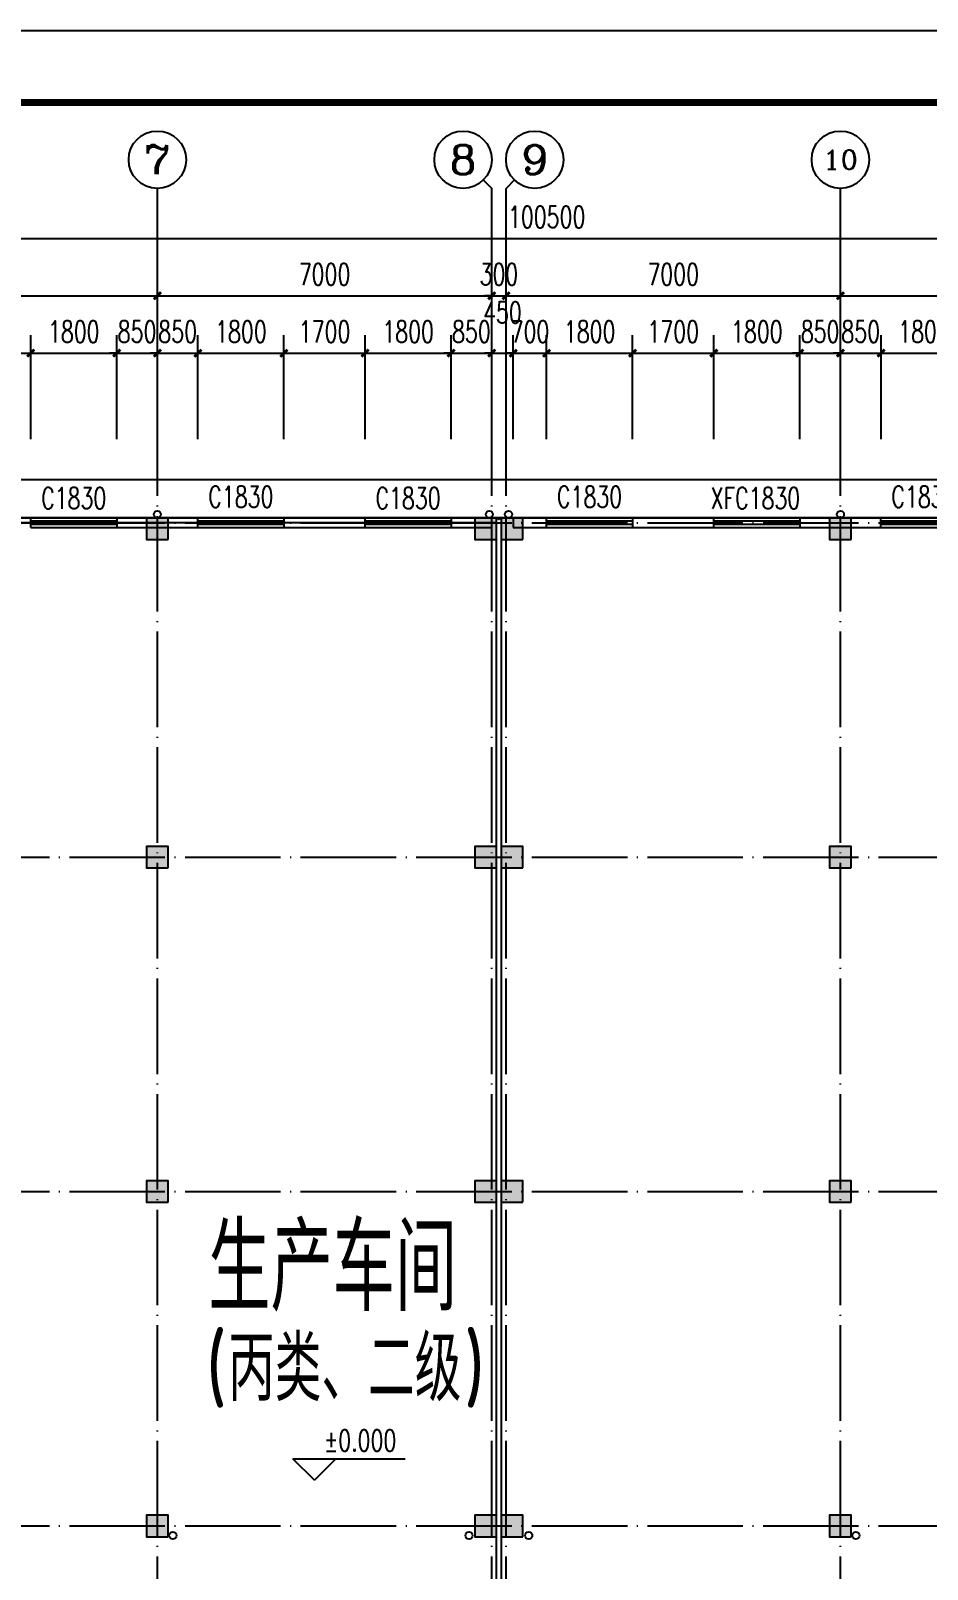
# Model space of a CAD drawing. Extents: x -4747 to 1060961, y -766984 to 396631.
# Drawn here: x 517895 to 536663, y 13431 to 45636 of the extents above; entities that cross this region are included whole.
import ezdxf
from ezdxf.enums import TextEntityAlignment as Align

# ---------------------------------------------------------------- set-up
doc = ezdxf.new("R2010")
doc.units = 0
doc.header["$LTSCALE"] = 1000
doc.header["$MEASUREMENT"] = 0
doc.linetypes.add('DOTE', pattern=[2.42, 2, -0.2, 0.02, -0.2])
doc.layers.get('0').update_dxf_attribs({"linetype": 'CONTINUOUS'})
doc.layers.get('DEFPOINTS').update_dxf_attribs({"linetype": 'CONTINUOUS'})
for name, color, linetype in [('AXIS', 3, 'CONTINUOUS'), ('AXIS_TEXT', 7, 'CONTINUOUS'), ('DIM_ELEV', 3, 'CONTINUOUS'), ('DOTE', 1, 'DOTE'), ('PUB_DIM', 3, 'CONTINUOUS'), ('PUB_TEXT', 7, 'CONTINUOUS'), ('PUB_TITLE', 4, 'CONTINUOUS'), ('WALL', 6, 'CONTINUOUS'), ('WINDOW', 4, 'CONTINUOUS'), ('WINDOW_TEXT', 7, 'CONTINUOUS'), ('剖面填充', 147, 'CONTINUOUS'), ('屋面', 4, 'CONTINUOUS'), ('平面线条', 2, 'CONTINUOUS'), ('散水', 2, 'CONTINUOUS'), ('柱', 2, 'CONTINUOUS'), ('柱涂实', 54, 'CONTINUOUS'), ('立面轮廓线', 3, 'CONTINUOUS'), ('雨水管', 2, 'CONTINUOUS'), ('面积计算', 7, 'CONTINUOUS')]:
    doc.layers.add(name, color=color, linetype=linetype)
doc.styles.add('_TCH_AXIS', font='COMPLEX', dxfattribs={"bigfont": 'GBCBIG'})
doc.styles.add('_TCH_DIM', font='SIMPLEX', dxfattribs={"bigfont": 'GBCBIG'})
doc.styles.add('_TCH_WINDOW', font='SIMPLEX', dxfattribs={"height": 3.5, "bigfont": 'GBCBIG'})
doc.styles.add('COMPLEX', font='complex_.ttf')
doc.styles.add('DIM_FONT', font='SIMPLEX', dxfattribs={"width": 0.7, "bigfont": 'GBCBIG'})
doc.styles.get("Standard").update_dxf_attribs({"font": 'gbenor.shx', "bigfont": 'gbcbig.shx'})
doc.dimstyles.new('DIMN150', dxfattribs={"dimscale": 1.5, "dimtxt": 300, "dimasz": 100, "dimexe": 250, "dimexo": 300, "dimgap": 150, "dimtad": 1, "dimdec": 0, "dimzin": 0, "dimtxsty": 'DIM_FONT', "dimblk": 'ARCHTICK', "dimcen": 0.09, "dimclrt": 7, "dimazin": 3, "dimtfac": 1, "dimtdec": 0, "dimtix": 1, "dimtmove": 0, "dimatfit": 3, "dimtolj": 1, "dimtzin": 0})

# ---------------------------------------------------------------- blocks, each defined once
blk = doc.blocks.new('A$C22EA1380')
at = {"layer": '柱涂实'}
for points in [[(42325, 41750), (42325, 42200), (41875, 42200), (41875, 41750)], [(49200, 41750), (49200, 42200), (48750, 42200), (48750, 41750)], [(49750, 41750), (49750, 42200), (49300, 42200), (49300, 41750)], [(56625, 41750), (56625, 42200), (56175, 42200), (56175, 41750)], [(42325, 34875), (42325, 35325), (41875, 35325), (41875, 34875)], [(49200, 34875), (49200, 35325), (48750, 35325), (48750, 34875)], [(49750, 34875), (49750, 35325), (49300, 35325), (49300, 34875)], [(56625, 34875), (56625, 35325), (56175, 35325), (56175, 34875)], [(42325, 27875), (42325, 28325), (41875, 28325), (41875, 27875)], [(49200, 27875), (49200, 28325), (48750, 28325), (48750, 27875)], [(49750, 27875), (49750, 28325), (49300, 28325), (49300, 27875)], [(56625, 27875), (56625, 28325), (56175, 28325), (56175, 27875)], [(42325, 20875), (42325, 21325), (41875, 21325), (41875, 20875)], [(49200, 20875), (49200, 21325), (48750, 21325), (48750, 20875)], [(49750, 20875), (49750, 21325), (49300, 21325), (49300, 20875)], [(56625, 20875), (56625, 21325), (56175, 21325), (56175, 20875)]]:
    blk.add_hatch(color=256, dxfattribs=at).paths.add_polyline_path(points)
at = {"layer": '柱'}
for points in [[(42325, 41750), (42325, 42200), (41875, 42200), (41875, 41750)], [(49200, 41750), (49200, 42200), (48750, 42200), (48750, 41750)], [(49750, 41750), (49750, 42200), (49300, 42200), (49300, 41750)], [(56625, 41750), (56625, 42200), (56175, 42200), (56175, 41750)], [(42325, 34875), (42325, 35325), (41875, 35325), (41875, 34875)], [(49200, 34875), (49200, 35325), (48750, 35325), (48750, 34875)], [(49750, 34875), (49750, 35325), (49300, 35325), (49300, 34875)], [(56625, 34875), (56625, 35325), (56175, 35325), (56175, 34875)], [(42325, 27875), (42325, 28325), (41875, 28325), (41875, 27875)], [(49200, 27875), (49200, 28325), (48750, 28325), (48750, 27875)], [(49750, 27875), (49750, 28325), (49300, 28325), (49300, 27875)], [(56625, 27875), (56625, 28325), (56175, 28325), (56175, 27875)], [(42325, 20875), (42325, 21325), (41875, 21325), (41875, 20875)], [(49200, 20875), (49200, 21325), (48750, 21325), (48750, 20875)], [(49750, 20875), (49750, 21325), (49300, 21325), (49300, 20875)], [(56625, 20875), (56625, 21325), (56175, 21325), (56175, 20875)]]:
    blk.add_lwpolyline(points, close=True, dxfattribs=at)
at = {"layer": '柱涂实', "linetype": 'CONTINUOUS'}
for points in [[(42325, 41750), (42325, 42200), (41875, 42200), (41875, 41750)], [(49200, 41750), (49200, 42200), (48750, 42200), (48750, 41750)], [(49750, 41750), (49750, 42200), (49300, 42200), (49300, 41750)], [(56625, 41750), (56625, 42200), (56175, 42200), (56175, 41750)], [(42325, 34875), (42325, 35325), (41875, 35325), (41875, 34875)], [(49200, 34875), (49200, 35325), (48750, 35325), (48750, 34875)], [(49750, 34875), (49750, 35325), (49300, 35325), (49300, 34875)], [(56625, 34875), (56625, 35325), (56175, 35325), (56175, 34875)], [(42325, 27875), (42325, 28325), (41875, 28325), (41875, 27875)], [(49200, 27875), (49200, 28325), (48750, 28325), (48750, 27875)], [(49750, 27875), (49750, 28325), (49300, 28325), (49300, 27875)], [(56625, 27875), (56625, 28325), (56175, 28325), (56175, 27875)], [(42325, 20875), (42325, 21325), (41875, 21325), (41875, 20875)], [(49200, 20875), (49200, 21325), (48750, 21325), (48750, 20875)], [(49750, 20875), (49750, 21325), (49300, 21325), (49300, 20875)], [(56625, 20875), (56625, 21325), (56175, 21325), (56175, 20875)]]:
    blk.add_lwpolyline(points, close=True, dxfattribs=at)
blk = doc.blocks.new('_ARCHTICK')
at = {"color": 0, "linetype": 'BYBLOCK', "const_width": 0.4}
blk.add_lwpolyline([(-0.5, -0.5), (0.5, 0.5)], dxfattribs=at)
blk = doc.blocks.new('*D1388')
at = {"layer": 'DEFPOINTS', "color": 0}
for p in [(517895, 38887), (516195, 36637), (517895, 36637)]:
    blk.add_point(p, dxfattribs=at)
at = {"layer": 'PUB_DIM', "color": 0}
for p, q in [((516195, 37087), (516195, 39262)), ((517895, 37087), (517895, 39262)), ((516195, 38887), (517895, 38887))]:
    blk.add_line(p, q, dxfattribs=at)
at = {"layer": 'PUB_DIM', "color": 0, "xscale": 150, "yscale": 150, "zscale": 150, "rotation": 180}
blk.add_blockref('_ARCHTICK', (516195, 38887), dxfattribs=at)
at = {"layer": 'PUB_DIM', "color": 0, "xscale": 150, "yscale": 150, "zscale": 150}
blk.add_blockref('_ARCHTICK', (517895, 38887), dxfattribs=at)
at = {"layer": 'PUB_DIM', "color": 7, "insert": (517045, 39337), "char_height": 450, "attachment_point": 5, "style": 'DIM_FONT'}
blk.add_mtext('\\A1;1700', dxfattribs=at)
blk = doc.blocks.new('*D1389')
at = {"layer": 'DEFPOINTS', "color": 0}
for p in [(519695, 38887), (517895, 36637), (519695, 36637)]:
    blk.add_point(p, dxfattribs=at)
at = {"layer": 'PUB_DIM', "color": 0}
for p, q in [((517895, 37087), (517895, 39262)), ((519695, 37087), (519695, 39262)), ((517895, 38887), (519695, 38887))]:
    blk.add_line(p, q, dxfattribs=at)
at = {"layer": 'PUB_DIM', "color": 0, "xscale": 150, "yscale": 150, "zscale": 150, "rotation": 180}
blk.add_blockref('_ARCHTICK', (517895, 38887), dxfattribs=at)
at = {"layer": 'PUB_DIM', "color": 0, "xscale": 150, "yscale": 150, "zscale": 150}
blk.add_blockref('_ARCHTICK', (519695, 38887), dxfattribs=at)
at = {"layer": 'PUB_DIM', "color": 7, "insert": (518795, 39337), "char_height": 450, "attachment_point": 5, "style": 'DIM_FONT'}
blk.add_mtext('\\A1;1800', dxfattribs=at)
blk = doc.blocks.new('*D1390')
at = {"layer": 'DEFPOINTS', "color": 0}
for p in [(520545, 38887), (519695, 36637), (520545, 36637)]:
    blk.add_point(p, dxfattribs=at)
at = {"layer": 'PUB_DIM', "color": 0}
for p, q in [((519695, 37087), (519695, 39262)), ((520545, 37087), (520545, 39262)), ((519695, 38887), (519545, 38887)), ((519695, 38887), (520545, 38887)), ((520545, 38887), (520695, 38887))]:
    blk.add_line(p, q, dxfattribs=at)
at = {"layer": 'PUB_DIM', "color": 0, "xscale": 150, "yscale": 150, "zscale": 150}
blk.add_blockref('_ARCHTICK', (519695, 38887), dxfattribs=at)
at = {"layer": 'PUB_DIM', "color": 0, "xscale": 150, "yscale": 150, "zscale": 150, "rotation": 180}
blk.add_blockref('_ARCHTICK', (520545, 38887), dxfattribs=at)
at = {"layer": 'PUB_DIM', "color": 7, "insert": (520120, 39337), "char_height": 450, "attachment_point": 5, "style": 'DIM_FONT'}
blk.add_mtext('\\A1;850', dxfattribs=at)
blk = doc.blocks.new('*D1391')
at = {"layer": 'DEFPOINTS', "color": 0}
for p in [(521395, 38887), (520545, 36637), (521395, 36637)]:
    blk.add_point(p, dxfattribs=at)
at = {"layer": 'PUB_DIM', "color": 0}
for p, q in [((520545, 37087), (520545, 39262)), ((521395, 37087), (521395, 39262)), ((520545, 38887), (520395, 38887)), ((520545, 38887), (521395, 38887)), ((521395, 38887), (521545, 38887))]:
    blk.add_line(p, q, dxfattribs=at)
at = {"layer": 'PUB_DIM', "color": 0, "xscale": 150, "yscale": 150, "zscale": 150}
blk.add_blockref('_ARCHTICK', (520545, 38887), dxfattribs=at)
at = {"layer": 'PUB_DIM', "color": 0, "xscale": 150, "yscale": 150, "zscale": 150, "rotation": 180}
blk.add_blockref('_ARCHTICK', (521395, 38887), dxfattribs=at)
at = {"layer": 'PUB_DIM', "color": 7, "insert": (520970, 39337), "char_height": 450, "attachment_point": 5, "style": 'DIM_FONT'}
blk.add_mtext('\\A1;850', dxfattribs=at)
blk = doc.blocks.new('*D1392')
at = {"layer": 'DEFPOINTS', "color": 0}
for p in [(523195, 38887), (521395, 36637), (523195, 36637)]:
    blk.add_point(p, dxfattribs=at)
at = {"layer": 'PUB_DIM', "color": 0}
for p, q in [((521395, 37087), (521395, 39262)), ((523195, 37087), (523195, 39262)), ((521395, 38887), (523195, 38887))]:
    blk.add_line(p, q, dxfattribs=at)
at = {"layer": 'PUB_DIM', "color": 0, "xscale": 150, "yscale": 150, "zscale": 150, "rotation": 180}
blk.add_blockref('_ARCHTICK', (521395, 38887), dxfattribs=at)
at = {"layer": 'PUB_DIM', "color": 0, "xscale": 150, "yscale": 150, "zscale": 150}
blk.add_blockref('_ARCHTICK', (523195, 38887), dxfattribs=at)
at = {"layer": 'PUB_DIM', "color": 7, "insert": (522295, 39337), "char_height": 450, "attachment_point": 5, "style": 'DIM_FONT'}
blk.add_mtext('\\A1;1800', dxfattribs=at)
blk = doc.blocks.new('*D1393')
at = {"layer": 'DEFPOINTS', "color": 0}
for p in [(524895, 38887), (523195, 36637), (524895, 36637)]:
    blk.add_point(p, dxfattribs=at)
at = {"layer": 'PUB_DIM', "color": 0}
for p, q in [((523195, 37087), (523195, 39262)), ((524895, 37087), (524895, 39262)), ((523195, 38887), (524895, 38887))]:
    blk.add_line(p, q, dxfattribs=at)
at = {"layer": 'PUB_DIM', "color": 0, "xscale": 150, "yscale": 150, "zscale": 150, "rotation": 180}
blk.add_blockref('_ARCHTICK', (523195, 38887), dxfattribs=at)
at = {"layer": 'PUB_DIM', "color": 0, "xscale": 150, "yscale": 150, "zscale": 150}
blk.add_blockref('_ARCHTICK', (524895, 38887), dxfattribs=at)
at = {"layer": 'PUB_DIM', "color": 7, "insert": (524045, 39337), "char_height": 450, "attachment_point": 5, "style": 'DIM_FONT'}
blk.add_mtext('\\A1;1700', dxfattribs=at)
blk = doc.blocks.new('*D1394')
at = {"layer": 'DEFPOINTS', "color": 0}
for p in [(526695, 38887), (524895, 36637), (526695, 36637)]:
    blk.add_point(p, dxfattribs=at)
at = {"layer": 'PUB_DIM', "color": 0}
for p, q in [((524895, 37087), (524895, 39262)), ((526695, 37087), (526695, 39262)), ((524895, 38887), (526695, 38887))]:
    blk.add_line(p, q, dxfattribs=at)
at = {"layer": 'PUB_DIM', "color": 0, "xscale": 150, "yscale": 150, "zscale": 150, "rotation": 180}
blk.add_blockref('_ARCHTICK', (524895, 38887), dxfattribs=at)
at = {"layer": 'PUB_DIM', "color": 0, "xscale": 150, "yscale": 150, "zscale": 150}
blk.add_blockref('_ARCHTICK', (526695, 38887), dxfattribs=at)
at = {"layer": 'PUB_DIM', "color": 7, "insert": (525795, 39337), "char_height": 450, "attachment_point": 5, "style": 'DIM_FONT'}
blk.add_mtext('\\A1;1800', dxfattribs=at)
blk = doc.blocks.new('*D1395')
at = {"layer": 'DEFPOINTS', "color": 0}
for p in [(527545, 38887), (526695, 36637), (527545, 36637)]:
    blk.add_point(p, dxfattribs=at)
at = {"layer": 'PUB_DIM', "color": 0}
for p, q in [((526695, 37087), (526695, 39262)), ((527545, 37087), (527545, 39262)), ((526695, 38887), (526545, 38887)), ((526695, 38887), (527545, 38887)), ((527545, 38887), (527695, 38887))]:
    blk.add_line(p, q, dxfattribs=at)
at = {"layer": 'PUB_DIM', "color": 0, "xscale": 150, "yscale": 150, "zscale": 150}
blk.add_blockref('_ARCHTICK', (526695, 38887), dxfattribs=at)
at = {"layer": 'PUB_DIM', "color": 0, "xscale": 150, "yscale": 150, "zscale": 150, "rotation": 180}
blk.add_blockref('_ARCHTICK', (527545, 38887), dxfattribs=at)
at = {"layer": 'PUB_DIM', "color": 7, "insert": (527120, 39337), "char_height": 450, "attachment_point": 5, "style": 'DIM_FONT'}
blk.add_mtext('\\A1;850', dxfattribs=at)
blk = doc.blocks.new('*D1396')
at = {"layer": 'DEFPOINTS', "color": 0}
for p in [(527995, 38887), (527545, 36637), (527995, 36637)]:
    blk.add_point(p, dxfattribs=at)
at = {"layer": 'PUB_DIM', "color": 0}
for p, q in [((527545, 37087), (527545, 39262)), ((527995, 37087), (527995, 39262)), ((527545, 38887), (527395, 38887)), ((527545, 38887), (527995, 38887)), ((527995, 38887), (528145, 38887))]:
    blk.add_line(p, q, dxfattribs=at)
at = {"layer": 'PUB_DIM', "color": 0, "xscale": 150, "yscale": 150, "zscale": 150}
blk.add_blockref('_ARCHTICK', (527545, 38887), dxfattribs=at)
at = {"layer": 'PUB_DIM', "color": 0, "xscale": 150, "yscale": 150, "zscale": 150, "rotation": 180}
blk.add_blockref('_ARCHTICK', (527995, 38887), dxfattribs=at)
at = {"layer": 'PUB_DIM', "color": 7, "insert": (527770, 39738), "char_height": 450, "attachment_point": 5, "style": 'DIM_FONT'}
blk.add_mtext('\\A1;450', dxfattribs=at)
blk = doc.blocks.new('*D1397')
at = {"layer": 'DEFPOINTS', "color": 0}
for p in [(528695, 38887), (527995, 36637), (528695, 36637)]:
    blk.add_point(p, dxfattribs=at)
at = {"layer": 'PUB_DIM', "color": 0}
for p, q in [((527995, 37087), (527995, 39262)), ((528695, 37087), (528695, 39262)), ((527995, 38887), (527845, 38887)), ((527995, 38887), (528695, 38887)), ((528695, 38887), (528845, 38887))]:
    blk.add_line(p, q, dxfattribs=at)
at = {"layer": 'PUB_DIM', "color": 0, "xscale": 150, "yscale": 150, "zscale": 150}
blk.add_blockref('_ARCHTICK', (527995, 38887), dxfattribs=at)
at = {"layer": 'PUB_DIM', "color": 0, "xscale": 150, "yscale": 150, "zscale": 150, "rotation": 180}
blk.add_blockref('_ARCHTICK', (528695, 38887), dxfattribs=at)
at = {"layer": 'PUB_DIM', "color": 7, "insert": (528345, 39337), "char_height": 450, "attachment_point": 5, "style": 'DIM_FONT'}
blk.add_mtext('\\A1;700', dxfattribs=at)
blk = doc.blocks.new('*D1398')
at = {"layer": 'DEFPOINTS', "color": 0}
for p in [(530495, 38887), (528695, 36637), (530495, 36637)]:
    blk.add_point(p, dxfattribs=at)
at = {"layer": 'PUB_DIM', "color": 0}
for p, q in [((528695, 37087), (528695, 39262)), ((530495, 37087), (530495, 39262)), ((528695, 38887), (530495, 38887))]:
    blk.add_line(p, q, dxfattribs=at)
at = {"layer": 'PUB_DIM', "color": 0, "xscale": 150, "yscale": 150, "zscale": 150, "rotation": 180}
blk.add_blockref('_ARCHTICK', (528695, 38887), dxfattribs=at)
at = {"layer": 'PUB_DIM', "color": 0, "xscale": 150, "yscale": 150, "zscale": 150}
blk.add_blockref('_ARCHTICK', (530495, 38887), dxfattribs=at)
at = {"layer": 'PUB_DIM', "color": 7, "insert": (529595, 39337), "char_height": 450, "attachment_point": 5, "style": 'DIM_FONT'}
blk.add_mtext('\\A1;1800', dxfattribs=at)
blk = doc.blocks.new('*D1399')
at = {"layer": 'DEFPOINTS', "color": 0}
for p in [(532195, 38887), (530495, 36637), (532195, 36637)]:
    blk.add_point(p, dxfattribs=at)
at = {"layer": 'PUB_DIM', "color": 0}
for p, q in [((530495, 37087), (530495, 39262)), ((532195, 37087), (532195, 39262)), ((530495, 38887), (532195, 38887))]:
    blk.add_line(p, q, dxfattribs=at)
at = {"layer": 'PUB_DIM', "color": 0, "xscale": 150, "yscale": 150, "zscale": 150, "rotation": 180}
blk.add_blockref('_ARCHTICK', (530495, 38887), dxfattribs=at)
at = {"layer": 'PUB_DIM', "color": 0, "xscale": 150, "yscale": 150, "zscale": 150}
blk.add_blockref('_ARCHTICK', (532195, 38887), dxfattribs=at)
at = {"layer": 'PUB_DIM', "color": 7, "insert": (531345, 39337), "char_height": 450, "attachment_point": 5, "style": 'DIM_FONT'}
blk.add_mtext('\\A1;1700', dxfattribs=at)
blk = doc.blocks.new('*D1400')
at = {"layer": 'DEFPOINTS', "color": 0}
for p in [(533995, 38887), (532195, 36637), (533995, 36637)]:
    blk.add_point(p, dxfattribs=at)
at = {"layer": 'PUB_DIM', "color": 0}
for p, q in [((532195, 37087), (532195, 39262)), ((533995, 37087), (533995, 39262)), ((532195, 38887), (533995, 38887))]:
    blk.add_line(p, q, dxfattribs=at)
at = {"layer": 'PUB_DIM', "color": 0, "xscale": 150, "yscale": 150, "zscale": 150, "rotation": 180}
blk.add_blockref('_ARCHTICK', (532195, 38887), dxfattribs=at)
at = {"layer": 'PUB_DIM', "color": 0, "xscale": 150, "yscale": 150, "zscale": 150}
blk.add_blockref('_ARCHTICK', (533995, 38887), dxfattribs=at)
at = {"layer": 'PUB_DIM', "color": 7, "insert": (533095, 39337), "char_height": 450, "attachment_point": 5, "style": 'DIM_FONT'}
blk.add_mtext('\\A1;1800', dxfattribs=at)
blk = doc.blocks.new('*D1401')
at = {"layer": 'DEFPOINTS', "color": 0}
for p in [(534845, 38887), (533995, 36637), (534845, 36637)]:
    blk.add_point(p, dxfattribs=at)
at = {"layer": 'PUB_DIM', "color": 0}
for p, q in [((533995, 37087), (533995, 39262)), ((534845, 37087), (534845, 39262)), ((533995, 38887), (533845, 38887)), ((533995, 38887), (534845, 38887)), ((534845, 38887), (534995, 38887))]:
    blk.add_line(p, q, dxfattribs=at)
at = {"layer": 'PUB_DIM', "color": 0, "xscale": 150, "yscale": 150, "zscale": 150}
blk.add_blockref('_ARCHTICK', (533995, 38887), dxfattribs=at)
at = {"layer": 'PUB_DIM', "color": 0, "xscale": 150, "yscale": 150, "zscale": 150, "rotation": 180}
blk.add_blockref('_ARCHTICK', (534845, 38887), dxfattribs=at)
at = {"layer": 'PUB_DIM', "color": 7, "insert": (534420, 39337), "char_height": 450, "attachment_point": 5, "style": 'DIM_FONT'}
blk.add_mtext('\\A1;850', dxfattribs=at)
blk = doc.blocks.new('*D1402')
at = {"layer": 'DEFPOINTS', "color": 0}
for p in [(535695, 38887), (534845, 36637), (535695, 36637)]:
    blk.add_point(p, dxfattribs=at)
at = {"layer": 'PUB_DIM', "color": 0}
for p, q in [((534845, 37087), (534845, 39262)), ((535695, 37087), (535695, 39262)), ((534845, 38887), (534695, 38887)), ((534845, 38887), (535695, 38887)), ((535695, 38887), (535845, 38887))]:
    blk.add_line(p, q, dxfattribs=at)
at = {"layer": 'PUB_DIM', "color": 0, "xscale": 150, "yscale": 150, "zscale": 150}
blk.add_blockref('_ARCHTICK', (534845, 38887), dxfattribs=at)
at = {"layer": 'PUB_DIM', "color": 0, "xscale": 150, "yscale": 150, "zscale": 150, "rotation": 180}
blk.add_blockref('_ARCHTICK', (535695, 38887), dxfattribs=at)
at = {"layer": 'PUB_DIM', "color": 7, "insert": (535270, 39337), "char_height": 450, "attachment_point": 5, "style": 'DIM_FONT'}
blk.add_mtext('\\A1;850', dxfattribs=at)
blk = doc.blocks.new('*D1403')
at = {"layer": 'DEFPOINTS', "color": 0}
for p in [(537495, 38887), (535695, 36637), (537495, 36637)]:
    blk.add_point(p, dxfattribs=at)
at = {"layer": 'PUB_DIM', "color": 0}
for p, q in [((535695, 37087), (535695, 39262)), ((537495, 37087), (537495, 39262)), ((535695, 38887), (537495, 38887))]:
    blk.add_line(p, q, dxfattribs=at)
at = {"layer": 'PUB_DIM', "color": 0, "xscale": 150, "yscale": 150, "zscale": 150, "rotation": 180}
blk.add_blockref('_ARCHTICK', (535695, 38887), dxfattribs=at)
at = {"layer": 'PUB_DIM', "color": 0, "xscale": 150, "yscale": 150, "zscale": 150}
blk.add_blockref('_ARCHTICK', (537495, 38887), dxfattribs=at)
at = {"layer": 'PUB_DIM', "color": 7, "insert": (536595, 39337), "char_height": 450, "attachment_point": 5, "style": 'DIM_FONT'}
blk.add_mtext('\\A1;1800', dxfattribs=at)
blk = doc.blocks.new('*D1591')
at = {"layer": 'AXIS', "color": 0}
for p, q in [((513545, 36787), (513545, 40462)), ((520545, 36787), (520545, 40462)), ((513545, 40087), (520545, 40087))]:
    blk.add_line(p, q, dxfattribs=at)
at = {"layer": 'DEFPOINTS', "color": 0}
for p in [(520545, 40087), (513545, 36337), (520545, 36337)]:
    blk.add_point(p, dxfattribs=at)
at = {"layer": 'AXIS', "color": 0, "xscale": 150, "yscale": 150, "zscale": 150, "rotation": 180}
blk.add_blockref('_ARCHTICK', (513545, 40087), dxfattribs=at)
at = {"layer": 'AXIS', "color": 0, "xscale": 150, "yscale": 150, "zscale": 150}
blk.add_blockref('_ARCHTICK', (520545, 40087), dxfattribs=at)
at = {"layer": 'AXIS', "color": 7, "insert": (517045, 40537), "char_height": 450, "attachment_point": 5, "style": 'DIM_FONT'}
blk.add_mtext('\\A1;7000', dxfattribs=at)
blk = doc.blocks.new('*D1592')
at = {"layer": 'AXIS', "color": 0}
for p, q in [((520545, 36787), (520545, 40462)), ((527545, 36787), (527545, 40462)), ((520545, 40087), (527545, 40087))]:
    blk.add_line(p, q, dxfattribs=at)
at = {"layer": 'DEFPOINTS', "color": 0}
for p in [(527545, 40087), (520545, 36337), (527545, 36337)]:
    blk.add_point(p, dxfattribs=at)
at = {"layer": 'AXIS', "color": 0, "xscale": 150, "yscale": 150, "zscale": 150, "rotation": 180}
blk.add_blockref('_ARCHTICK', (520545, 40087), dxfattribs=at)
at = {"layer": 'AXIS', "color": 0, "xscale": 150, "yscale": 150, "zscale": 150}
blk.add_blockref('_ARCHTICK', (527545, 40087), dxfattribs=at)
at = {"layer": 'AXIS', "color": 7, "insert": (524045, 40537), "char_height": 450, "attachment_point": 5, "style": 'DIM_FONT'}
blk.add_mtext('\\A1;7000', dxfattribs=at)
blk = doc.blocks.new('*D1593')
at = {"layer": 'AXIS', "color": 0}
for p, q in [((527545, 36787), (527545, 40462)), ((527845, 36787), (527845, 40462)), ((527545, 40087), (527395, 40087)), ((527545, 40087), (527845, 40087)), ((527845, 40087), (527995, 40087))]:
    blk.add_line(p, q, dxfattribs=at)
at = {"layer": 'DEFPOINTS', "color": 0}
for p in [(527845, 40087), (527545, 36337), (527845, 36337)]:
    blk.add_point(p, dxfattribs=at)
at = {"layer": 'AXIS', "color": 0, "xscale": 150, "yscale": 150, "zscale": 150}
blk.add_blockref('_ARCHTICK', (527545, 40087), dxfattribs=at)
at = {"layer": 'AXIS', "color": 0, "xscale": 150, "yscale": 150, "zscale": 150, "rotation": 180}
blk.add_blockref('_ARCHTICK', (527845, 40087), dxfattribs=at)
at = {"layer": 'AXIS', "color": 7, "insert": (527695, 40537), "char_height": 450, "attachment_point": 5, "style": 'DIM_FONT'}
blk.add_mtext('\\A1;300', dxfattribs=at)
blk = doc.blocks.new('*D1594')
at = {"layer": 'AXIS', "color": 0}
for p, q in [((527845, 36787), (527845, 40462)), ((534845, 36787), (534845, 40462)), ((527845, 40087), (534845, 40087))]:
    blk.add_line(p, q, dxfattribs=at)
at = {"layer": 'DEFPOINTS', "color": 0}
for p in [(534845, 40087), (527845, 36337), (534845, 36337)]:
    blk.add_point(p, dxfattribs=at)
at = {"layer": 'AXIS', "color": 0, "xscale": 150, "yscale": 150, "zscale": 150, "rotation": 180}
blk.add_blockref('_ARCHTICK', (527845, 40087), dxfattribs=at)
at = {"layer": 'AXIS', "color": 0, "xscale": 150, "yscale": 150, "zscale": 150}
blk.add_blockref('_ARCHTICK', (534845, 40087), dxfattribs=at)
at = {"layer": 'AXIS', "color": 7, "insert": (531345, 40537), "char_height": 450, "attachment_point": 5, "style": 'DIM_FONT'}
blk.add_mtext('\\A1;7000', dxfattribs=at)
blk = doc.blocks.new('*D1595')
at = {"layer": 'AXIS', "color": 0}
for p, q in [((534845, 36787), (534845, 40462)), ((541845, 36787), (541845, 40462)), ((534845, 40087), (541845, 40087))]:
    blk.add_line(p, q, dxfattribs=at)
at = {"layer": 'DEFPOINTS', "color": 0}
for p in [(541845, 40087), (534845, 36337), (541845, 36337)]:
    blk.add_point(p, dxfattribs=at)
at = {"layer": 'AXIS', "color": 0, "xscale": 150, "yscale": 150, "zscale": 150, "rotation": 180}
blk.add_blockref('_ARCHTICK', (534845, 40087), dxfattribs=at)
at = {"layer": 'AXIS', "color": 0, "xscale": 150, "yscale": 150, "zscale": 150}
blk.add_blockref('_ARCHTICK', (541845, 40087), dxfattribs=at)
at = {"layer": 'AXIS', "color": 7, "insert": (538345, 40537), "char_height": 450, "attachment_point": 5, "style": 'DIM_FONT'}
blk.add_mtext('\\A1;7000', dxfattribs=at)
blk = doc.blocks.new('*D1602')
at = {"layer": 'AXIS', "color": 0}
for p, q in [((478444.914308, 37087), (478444.914308, 41662)), ((578944.914308, 37087), (578944.914308, 41662)), ((478444.914308, 41287), (578944.914308, 41287))]:
    blk.add_line(p, q, dxfattribs=at)
at = {"layer": 'DEFPOINTS', "color": 0}
for p in [(578944.914308, 41287), (478444.914308, 36637), (578944.914308, 36637)]:
    blk.add_point(p, dxfattribs=at)
at = {"layer": 'AXIS', "color": 0, "xscale": 150, "yscale": 150, "zscale": 150, "rotation": 180}
blk.add_blockref('_ARCHTICK', (478444.914308, 41287), dxfattribs=at)
at = {"layer": 'AXIS', "color": 0, "xscale": 150, "yscale": 150, "zscale": 150}
blk.add_blockref('_ARCHTICK', (578944.914308, 41287), dxfattribs=at)
at = {"layer": 'AXIS', "color": 7, "insert": (528694.914308, 41737), "char_height": 450, "attachment_point": 5, "style": 'DIM_FONT'}
blk.add_mtext('\\A1;100500', dxfattribs=at)
blk = doc.blocks.new('$WINLIB2D$00000001')
at = {"color": 0}
for points in [[(-0.5, 0.5), (-0.5, -0.5)], [(-0.5, 0.5), (0.5, 0.5)], [(0.5, -0.5), (0.5, 0.5)], [(0.5, 0.167), (-0.5, 0.167)], [(0.5, -0.167), (-0.5, -0.167)], [(-0.5, -0.5), (0.5, -0.5)]]:
    blk.add_lwpolyline(points, dxfattribs=at)
blk = doc.blocks.new('_AXISO')
blk.add_circle((0, 0), 0.5)
at = {"layer": 'AXIS_TEXT', "style": 'COMPLEX', "width": 1.041667}
blk.add_attdef('A', text='', height=0.56, dxfattribs=at).set_placement((-0.25, -0.28), (0.25, -0.28), align=Align.FIT)

msp = doc.modelspace()

# ---------------------------------------------------------------- linework, layer by layer
at = {"layer": 'AXIS'}
for p, q in [((527369.2, 42512.7), (527544.9, 42337)), ((528020.7, 42512.7), (527844.9, 42337)), ((520544.9, 36337), (520544.9, 42337)), ((527544.9, 36337), (527544.9, 42337)), ((527844.9, 36337), (527844.9, 42337)), ((534844.9, 36337), (534844.9, 42337))]:
    msp.add_line(p, q, dxfattribs=at)
at = {"layer": 'DIM_ELEV'}
for p, q in [((523833.1, 15292.9), (523383.1, 15742.9)), ((523383.1, 15742.9), (525730.6, 15742.9)), ((523833.1, 15292.9), (524283.1, 15742.9))]:
    msp.add_line(p, q, dxfattribs=at)
at = {"layer": 'DOTE'}
for p, q in [((520544.9, -7663), (520544.9, 36337)), ((527544.9, -7663), (527544.9, 36337)), ((527844.9, -7663), (527844.9, 36337)), ((534844.9, -7663), (534844.9, 36337)), ((475144.9, 35337), (579844.9, 35337)), ((475144.9, 28337), (579844.9, 28337)), ((475144.9, 21337), (579844.9, 21337)), ((475144.9, 14337), (579844.9, 14337))]:
    msp.add_line(p, q, dxfattribs=at)
at = {"layer": 'PUB_TITLE'}
msp.add_lwpolyline([(421920.8, -80514.3), (600270.8, -80514.3), (600270.8, 45635.7), (421920.8, 45635.7)], close=True, dxfattribs=at)
at = {"layer": 'PUB_TITLE', "const_width": 150}
msp.add_lwpolyline([(425670.8, -79014.3), (598770.8, -79014.3), (598770.8, 44135.7), (425670.8, 44135.7)], close=True, dxfattribs=at)
at = {"layer": 'WALL'}
for p, q in [((517894.9, 35437), (516194.9, 35437)), ((517894.9, 35237), (517894.9, 35437)), ((521394.9, 35437), (519694.9, 35437)), ((519694.9, 35437), (519694.9, 35237)), ((521394.9, 35237), (521394.9, 35437)), ((524894.9, 35437), (523194.9, 35437)), ((523194.9, 35437), (523194.9, 35237)), ((524894.9, 35237), (524894.9, 35437)), ((527544.9, 35437), (526694.9, 35437)), ((526694.9, 35437), (526694.9, 35237)), ((527544.9, 35237), (527544.9, 35437)), ((528694.9, 35437), (527994.9, 35437)), ((527994.9, 35437), (527994.9, 35237)), ((528694.9, 35237), (528694.9, 35437)), ((532194.9, 35437), (530494.9, 35437)), ((530494.9, 35437), (530494.9, 35237)), ((532194.9, 35237), (532194.9, 35437)), ((535694.9, 35437), (533994.9, 35437)), ((533994.9, 35437), (533994.9, 35237)), ((535694.9, 35237), (535694.9, 35437)), ((519694.9, 35237), (521394.9, 35237)), ((523194.9, 35237), (524894.9, 35237)), ((526694.9, 35237), (527544.9, 35237)), ((527994.9, 35237), (528694.9, 35237)), ((530494.9, 35237), (532194.9, 35237)), ((533994.9, 35237), (535694.9, 35237))]:
    msp.add_line(p, q, dxfattribs=at)
at = {"layer": '剖面填充'}
msp.add_lwpolyline([(576944.9, -6763), (478444.9, -6763), (478444.9, 35437), (576944.9, 35437)], close=True, dxfattribs=at)
at = {"layer": '屋面'}
for points in [[(527644.9, 35437), (499644.9, 35437)], [(527644.9, 35337), (499644.9, 35337)]]:
    msp.add_lwpolyline(points, dxfattribs=at)
at = {"layer": '平面线条'}
for points in [[(527644.9, -6763), (527644.9, 35437)], [(527644.9, 35437), (527694.9, 35406.5), (527744.9, 35437)], [(527744.9, 35437), (527744.9, -6763)]]:
    msp.add_lwpolyline(points, dxfattribs=at)
at = {"layer": '散水'}
msp.add_lwpolyline([(541744.9, 36237), (499644.9, 36237)], dxfattribs=at)
at = {"layer": '立面轮廓线'}
msp.add_lwpolyline([(478444.9, -6763), (576944.9, -6763), (576944.9, 35437), (478444.9, 35437), (478444.9, -6763)], dxfattribs=at)
at = {"layer": '雨水管'}
for centre in [(520544.9, 35512), (520544.9, 35512), (527494.9, 35512), (527494.9, 35512), (527894.9, 35512), (527894.9, 35512), (534844.9, 35512), (534844.9, 35512), (520869.9, 14137), (527069.9, 14137), (528319.9, 14137), (535169.9, 14137)]:
    msp.add_circle(centre, 75, dxfattribs=at)

# ---------------------------------------------------------------- block references
at = {"layer": 'AXIS'}
ref = msp.add_blockref('_AXISO', (520544.9, 42937), dxfattribs=dict(at, xscale=1200, yscale=1200, zscale=1200))
ref.add_attrib('A', '7', dxfattribs={"layer": 'AXIS_TEXT', "height": 612, "style": '_TCH_AXIS', "width": 1.410273}).set_placement((520257.2, 42631), (520832.6, 42631), align=Align.FIT)
ref = msp.add_blockref('_AXISO', (526944.9, 42937), dxfattribs=dict(at, xscale=1200, yscale=1200, zscale=1200))
ref.add_attrib('A', '8', dxfattribs={"layer": 'AXIS_TEXT', "height": 612, "style": '_TCH_AXIS', "width": 1.410273}).set_placement((526657.2, 42631), (527232.6, 42631), align=Align.FIT)
ref = msp.add_blockref('_AXISO', (528444.9, 42937), dxfattribs=dict(at, xscale=1200, yscale=1200, zscale=1200))
ref.add_attrib('A', '9', dxfattribs={"layer": 'AXIS_TEXT', "height": 612, "style": '_TCH_AXIS', "width": 1.410273}).set_placement((528157.2, 42631), (528732.6, 42631), align=Align.FIT)
ref = msp.add_blockref('_AXISO', (534844.9, 42937), dxfattribs=dict(at, xscale=1200, yscale=1200, zscale=1200))
ref.add_attrib('A', '10', dxfattribs={"layer": 'AXIS_TEXT', "height": 394.42, "style": '_TCH_AXIS', "width": 1.361643}).set_placement((534474.1, 42739.8), (535215.7, 42739.8), align=Align.FIT)
at = {"layer": 'WINDOW'}
ref = msp.add_blockref('$WINLIB2D$00000001', (518794.9, 35337), dxfattribs=dict(at, xscale=1800, yscale=-200, zscale=1800))
ref.add_attrib('A', 'C1830', (518112.4, 35626.4), dxfattribs={"layer": 'WINDOW_TEXT', "height": 446.25, "style": '_TCH_WINDOW', "width": 0.705882})
ref = msp.add_blockref('$WINLIB2D$00000001', (522294.9, 35337), dxfattribs=dict(at, xscale=1800, yscale=-200, zscale=1800))
ref.add_attrib('A', 'C1830', (521612.4, 35658.7), dxfattribs={"layer": 'WINDOW_TEXT', "height": 446.25, "style": '_TCH_WINDOW', "width": 0.705882})
ref = msp.add_blockref('$WINLIB2D$00000001', (525794.9, 35337), dxfattribs=dict(at, xscale=1800, yscale=-200, zscale=1800))
ref.add_attrib('A', 'C1830', (525112.4, 35626.4), dxfattribs={"layer": 'WINDOW_TEXT', "height": 446.25, "style": '_TCH_WINDOW', "width": 0.705882})
ref = msp.add_blockref('$WINLIB2D$00000001', (529594.9, 35337), dxfattribs=dict(at, xscale=1800, yscale=-200, zscale=1800))
ref.add_attrib('A', 'C1830', (528912.4, 35658.7), dxfattribs={"layer": 'WINDOW_TEXT', "height": 446.25, "style": '_TCH_WINDOW', "width": 0.705882})
ref = msp.add_blockref('$WINLIB2D$00000001', (533094.9, 35337), dxfattribs=dict(at, xscale=1800, yscale=-200, zscale=1800))
ref.add_attrib('A', 'XFC1830', (532127.4, 35626.4), dxfattribs={"layer": 'WINDOW_TEXT', "height": 446.25, "style": '_TCH_WINDOW', "width": 0.705882})
ref = msp.add_blockref('$WINLIB2D$00000001', (536594.9, 35337), dxfattribs=dict(at, xscale=1800, yscale=-200, zscale=1800))
ref.add_attrib('A', 'C1830', (535912.4, 35658.7), dxfattribs={"layer": 'WINDOW_TEXT', "height": 446.25, "style": '_TCH_WINDOW', "width": 0.705882})
at = {"layer": '面积计算'}
msp.add_blockref('A$C22EA1380', (478444.9, -6763), dxfattribs=at)

# ---------------------------------------------------------------- texts
at = {"layer": 'PUB_TEXT'}
for s, height, p in [('生产车间', 1808.51, (521611.7, 18835.7)), ('(', 1406.2, (521557.2, 16950.7)), ('丙类、二级', 1356.38, (522026, 16950.7)), (')', 1406.2, (526962.8, 16950.7))]:
    msp.add_text(s, height=height, dxfattribs=at).set_placement(p)
at = {"layer": 'PUB_TEXT', "style": '_TCH_DIM', "width": 0.705882}
msp.add_text('%%P0.000', height=446.25, dxfattribs=at).set_placement((524035.6, 15900.4))

# ---------------------------------------------------------------- dimensions: what is measured, and where the dimension line sits
at = {"layer": 'AXIS'}
for p1, p2, distance, picture, middle in [((478444.9, 36637), (578944.9, 36637), 4650, '*D1602', (528694.9, 41737)), ((513544.9, 36337), (520544.9, 36337), 3750, '*D1591', (517044.9, 40537)), ((520544.9, 36337), (527544.9, 36337), 3750, '*D1592', (524044.9, 40537)), ((527544.9, 36337), (527844.9, 36337), 3750, '*D1593', (527694.9, 40537)), ((527844.9, 36337), (534844.9, 36337), 3750, '*D1594', (531344.9, 40537)), ((534844.9, 36337), (541844.9, 36337), 3750, '*D1595', (538344.9, 40537))]:
    dim = msp.add_aligned_dim(p1=p1, p2=p2, distance=distance, dimstyle='DIMN150', dxfattribs=at)
    dim.commit()
    dim.dimension.update_dxf_attribs({"geometry": picture, "text_midpoint": middle})
at = {"layer": 'PUB_DIM'}
dim = msp.add_linear_dim(base=(527994.9, 38887), p1=(527544.9, 36637), p2=(527994.9, 36637), angle=0, dimstyle='DIMN150', dxfattribs=at)
dim.commit()
dim.dimension.update_dxf_attribs({"geometry": '*D1396', "text_midpoint": (527769.9, 39738.2), "dimtype": 129})
for p1, p2, picture, middle in [((516194.9, 36637), (517894.9, 36637), '*D1388', (517044.9, 39337)), ((517894.9, 36637), (519694.9, 36637), '*D1389', (518794.9, 39337)), ((519694.9, 36637), (520544.9, 36637), '*D1390', (520119.9, 39337)), ((520544.9, 36637), (521394.9, 36637), '*D1391', (520969.9, 39337)), ((521394.9, 36637), (523194.9, 36637), '*D1392', (522294.9, 39337)), ((523194.9, 36637), (524894.9, 36637), '*D1393', (524044.9, 39337)), ((524894.9, 36637), (526694.9, 36637), '*D1394', (525794.9, 39337)), ((526694.9, 36637), (527544.9, 36637), '*D1395', (527119.9, 39337)), ((527994.9, 36637), (528694.9, 36637), '*D1397', (528344.9, 39337)), ((528694.9, 36637), (530494.9, 36637), '*D1398', (529594.9, 39337)), ((530494.9, 36637), (532194.9, 36637), '*D1399', (531344.9, 39337)), ((532194.9, 36637), (533994.9, 36637), '*D1400', (533094.9, 39337)), ((533994.9, 36637), (534844.9, 36637), '*D1401', (534419.9, 39337)), ((534844.9, 36637), (535694.9, 36637), '*D1402', (535269.9, 39337)), ((535694.9, 36637), (537494.9, 36637), '*D1403', (536594.9, 39337))]:
    dim = msp.add_aligned_dim(p1=p1, p2=p2, distance=2250, dimstyle='DIMN150', dxfattribs=at)
    dim.commit()
    dim.dimension.update_dxf_attribs({"geometry": picture, "text_midpoint": middle})

doc.saveas('drawing.dxf')
